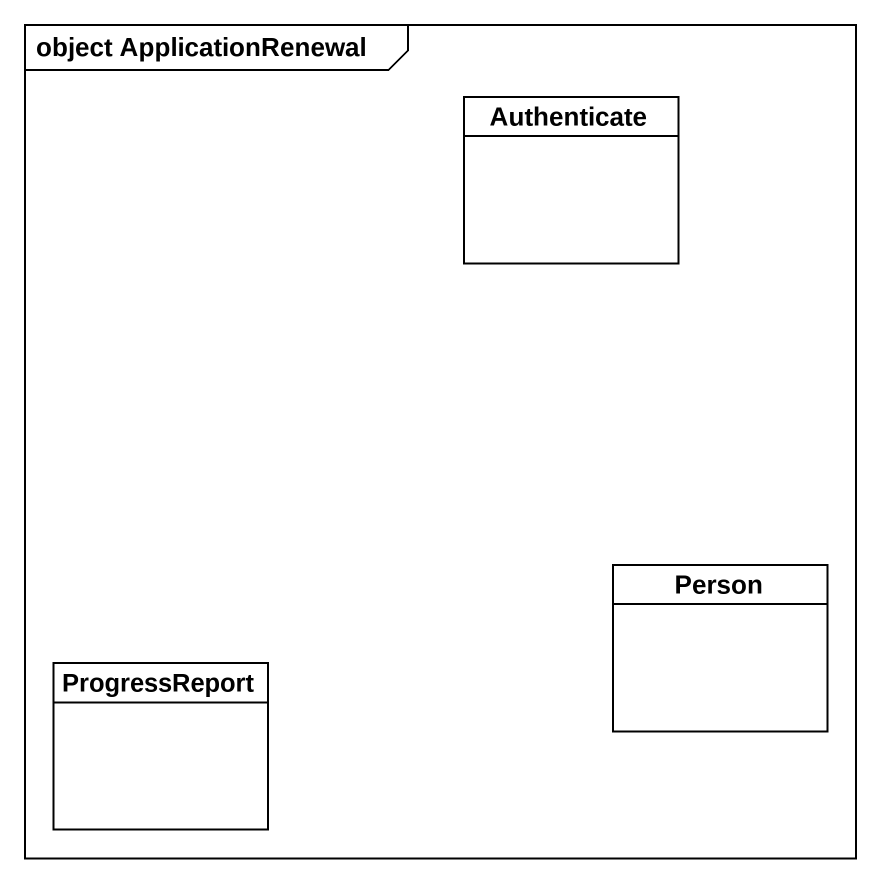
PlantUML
@startuml
mainframe object ApplicationRenewal
hide circle
hide empty members
class Authenticate
class "Person" as Person_
class ProgressReport
@enduml
